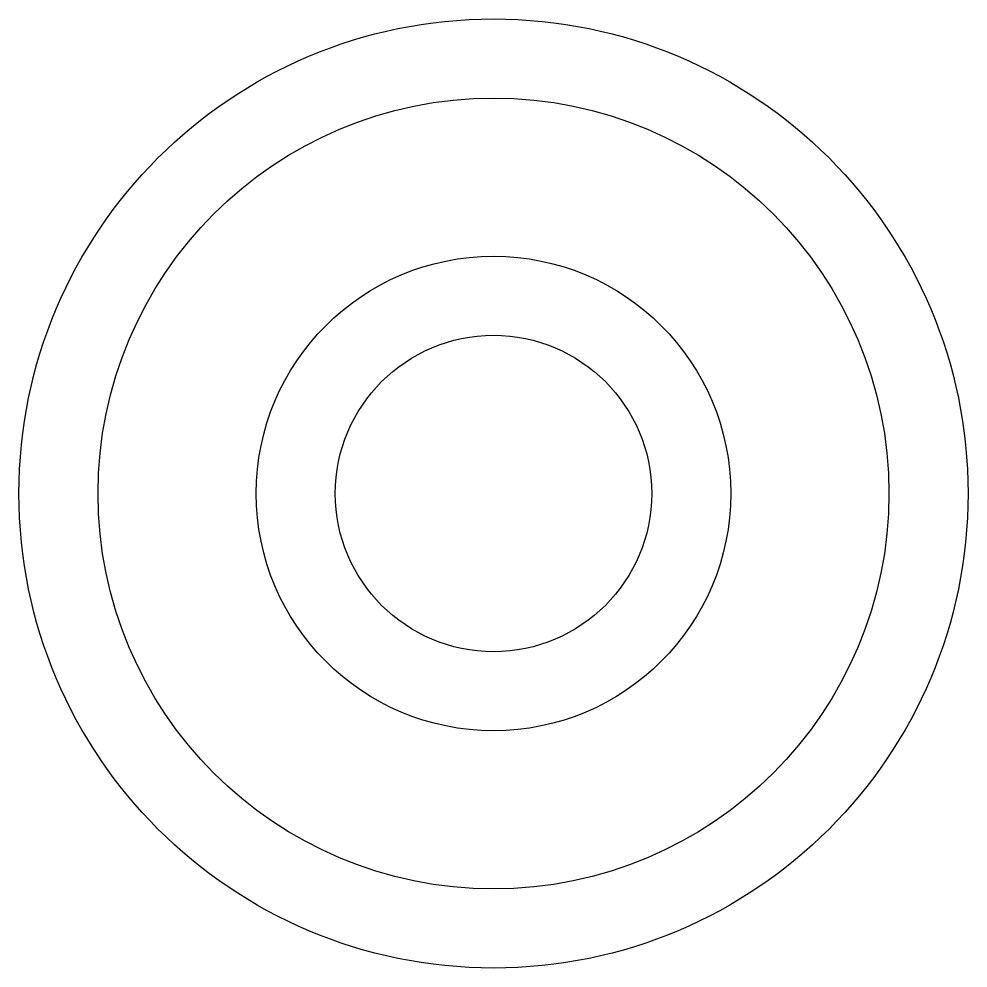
# Model space of a CAD drawing. Header units: metres. Extents: x -30 to 30, y -30 to 30.
import ezdxf

# ---------------------------------------------------------------- set-up
doc = ezdxf.new("R2010")
doc.units = ezdxf.units.M

msp = doc.modelspace()

# ---------------------------------------------------------------- linework, layer by layer
at = {"layer": 'PARAMETRIX'}
for radius in [30, 25, 15, 10]:
    msp.add_circle((0, 0), radius, dxfattribs=at)

doc.saveas('drawing.dxf')
